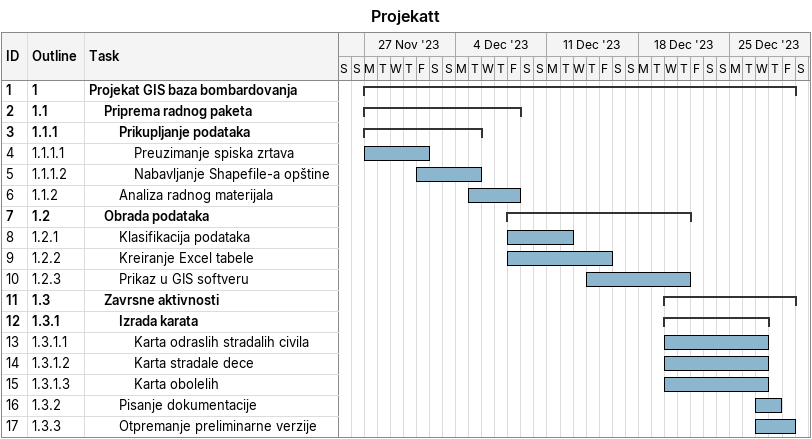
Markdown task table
Projekatt

| ID | WBS | Task | Start | Finish |
|---|---|---|---|---|
| 1 | 1 | **Projekat GIS baza bombardovanja** | 2023-11-27 | 2023-12-29 |
| 2 | 1.1 | **Priprema radnog paketa** | 2023-11-27 | 2023-12-08 |
| 3 | 1.1.1 | **Prikupljanje podataka** | 2023-11-27 | 2023-12-05 |
| 4 | 1.1.1.1 | Preuzimanje spiska zrtava | 2023-11-27 | 2023-12-01 |
| 5 | 1.1.1.2 | Nabavljanje Shapefile-a opštine | 2023-12-01 | 2023-12-05 |
| 6 | 1.1.2 | Analiza radnog materijala | 2023-12-05 | 2023-12-08 |
| 7 | 1.2 | **Obrada podataka** | 2023-12-08 | 2023-12-21 |
| 8 | 1.2.1 | Klasifikacija podataka | 2023-12-08 | 2023-12-12 |
| 9 | 1.2.2 | Kreiranje Excel tabele | 2023-12-08 | 2023-12-15 |
| 10 | 1.2.3 | Prikaz u GIS softveru | 2023-12-14 | 2023-12-21 |
| 11 | 1.3 | **Zavrsne aktivnosti** | 2023-12-20 | 2023-12-29 |
| 12 | 1.3.1 | **Izrada karata** | 2023-12-20 | 2023-12-27 |
| 13 | 1.3.1.1 | Karta odraslih stradalih civila | 2023-12-20 | 2023-12-27 |
| 14 | 1.3.1.2 | Karta stradale dece | 2023-12-20 | 2023-12-27 |
| 15 | 1.3.1.3 | Karta obolelih | 2023-12-20 | 2023-12-27 |
| 16 | 1.3.2 | Pisanje dokumentacije | 2023-12-27 | 2023-12-28 |
| 17 | 1.3.3 | Otpremanje preliminarne verzije | 2023-12-27 | 2023-12-29 |
